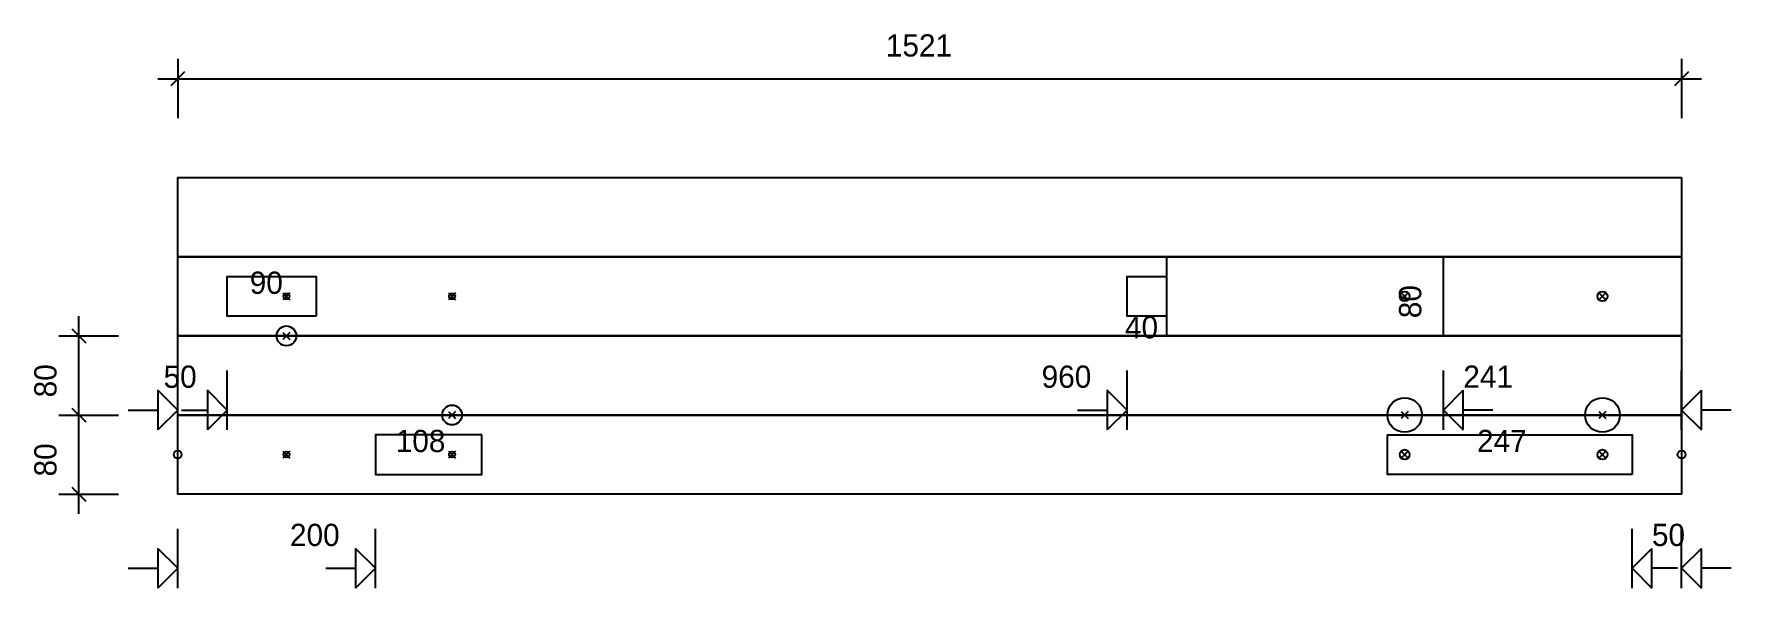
# Model space of a CAD drawing. Header units: millimetres. Extents: x -145 to 1571, y -95 to 465.
import ezdxf
from ezdxf.enums import TextEntityAlignment as Align

# ---------------------------------------------------------------- set-up
doc = ezdxf.new("R2010")
doc.units = ezdxf.units.MM
for name, color, linetype in [('2_EnPR', 7, 'CONTINUOUS'), ('CONTOUR', 7, 'CONTINUOUS'), ('CUT_HANDRAIL', 7, 'CONTINUOUS'), ('CUT_OPENING', 7, 'CONTINUOUS'), ('CUT_VANGTENON', 7, 'CONTINUOUS'), ('DIMLINES', 7, 'CONTINUOUS'), ('DIMLINESTEXT', 7, 'CONTINUOUS'), ('DRILLINGS', 7, 'CONTINUOUS')]:
    doc.layers.add(name, color=color, linetype=linetype)

msp = doc.modelspace()

# ---------------------------------------------------------------- linework, layer by layer
at = {"layer": '2_EnPR', "color": 0}
for centre in [(0, 40), (1520.737, 40)]:
    msp.add_circle(centre, 4, dxfattribs=at)
at = {"layer": 'CONTOUR', "color": 0, "linetype": '0'}
for points in [[(1520.737, 320), (1520.737, 240), (0, 240), (0, 320), (1520.737, 320)], [(1520.737, 240), (1520.737, 160), (0, 160), (0, 240), (1520.737, 240)], [(1520.737, 160), (1520.737, 80), (0, 80), (0, 160), (1520.737, 160)], [(1520.737, 80), (1520.737, 0), (0, 0), (0, 80), (1520.737, 80)]]:
    msp.add_lwpolyline(points, dxfattribs=at)
at = {"layer": 'CUT_HANDRAIL', "color": 1, "linetype": '1'}
for points in [[(140, 180.001), (95, 180.001), (50, 180.001), (50, 220.001), (140, 220.001), (140, 180.001)], [(1000, 220.001), (1000, 200.001), (1000, 180.001), (960, 180.001), (960, 220.001), (1000, 220.001)], [(307.454, 60), (253.701, 60), (199.948, 60), (199.948, 20), (307.454, 20), (307.454, 60)]]:
    msp.add_lwpolyline(points, dxfattribs=at)
at = {"layer": 'CUT_OPENING', "color": 1, "linetype": '1'}
msp.add_lwpolyline([(1000, 160), (1140, 160), (1280, 160), (1280, 240), (1000, 240), (1000, 160)], dxfattribs=at)
at = {"layer": 'CUT_VANGTENON', "color": 1, "linetype": '1'}
msp.add_lwpolyline([(1470.737, 20), (1347.035, 20), (1223.333, 20), (1223.333, 60), (1470.737, 60), (1470.737, 20)], dxfattribs=at)
at = {"layer": 'DIMLINES', "color": 0}
for p, q in [((0, 440), (0, 380)), ((1520.737, 440), (1520.737, 380)), ((-20, 420), (1540.737, 420)), ((7.071, 427.071), (-7.071, 412.929)), ((1527.808, 427.071), (1513.666, 412.929)), ((-100, 60), (-100, 180)), ((-120, 160), (-60, 160)), ((-107.071, 167.071), (-92.929, 152.929)), ((0, 65), (0, 125)), ((50, 65), (50, 125)), ((960, 65), (960, 125)), ((1280, 65), (1280, 125)), ((1520.737, 65), (1520.737, 125)), ((0, 85), (-20, 105)), ((-20, 105), (-20, 65)), ((50, 85), (30, 105)), ((30, 105), (30, 65)), ((960, 85), (940, 105)), ((940, 105), (940, 65)), ((1280, 85), (1300, 105)), ((1300, 65), (1300, 105)), ((1520.737, 85), (1540.737, 105)), ((1540.737, 65), (1540.737, 105)), ((-107.071, 87.071), (-92.929, 72.929)), ((-107.071, 87.071), (-92.929, 72.929)), ((-100, -20), (-100, 100)), ((-120, 80), (-60, 80)), ((-120, 80), (-60, 80)), ((-50, 85), (-20, 85)), ((0, 85), (-20, 65)), ((4, 85), (30, 85)), ((50, 85), (30, 65)), ((910, 85), (940, 85)), ((960, 85), (940, 65)), ((1280, 85), (1300, 65)), ((1330, 85), (1300, 85)), ((1520.737, 85), (1540.737, 65)), ((1570.737, 85), (1540.737, 85)), ((-120, 0), (-60, 0)), ((-107.071, 7.071), (-92.929, -7.071)), ((0, -95), (0, -35)), ((199.948, -95), (199.948, -35)), ((1470.737, -95), (1470.737, -35)), ((1520.737, -95), (1520.737, -35)), ((0, -75), (-20, -55)), ((-20, -55), (-20, -95)), ((199.948, -75), (179.948, -55)), ((179.948, -55), (179.948, -95)), ((1470.737, -75), (1490.737, -55)), ((1490.737, -95), (1490.737, -55)), ((1520.737, -75), (1540.737, -55)), ((1540.737, -95), (1540.737, -55)), ((-50, -75), (-20, -75)), ((0, -75), (-20, -95)), ((149.948, -75), (179.948, -75)), ((199.948, -75), (179.948, -95)), ((1470.737, -75), (1490.737, -95)), ((1516.737, -75), (1490.737, -75)), ((1520.737, -75), (1540.737, -95)), ((1570.737, -75), (1540.737, -75))]:
    msp.add_line(p, q, dxfattribs=at)
at = {"layer": 'DRILLINGS', "color": 3}
for p, q in [((113.536, 203.537), (106.464, 196.466)), ((106.466, 203.537), (113.534, 196.466)), ((280.99, 203.536), (273.919, 196.464)), ((273.92, 203.536), (280.989, 196.464)), ((1244.272, 203.536), (1237.201, 196.464)), ((1237.202, 203.536), (1244.271, 196.464)), ((1444.272, 203.536), (1437.201, 196.464)), ((1437.202, 203.536), (1444.271, 196.464)), ((113.536, 163.536), (106.464, 156.464)), ((106.466, 163.536), (113.534, 156.464)), ((280.99, 83.536), (273.919, 76.464)), ((273.92, 83.536), (280.989, 76.464)), ((1244.272, 83.536), (1237.201, 76.464)), ((1237.202, 83.536), (1244.271, 76.464)), ((1444.272, 83.536), (1437.201, 76.464)), ((1437.202, 83.536), (1444.271, 76.464)), ((113.536, 43.534), (106.464, 36.463)), ((106.466, 43.534), (113.534, 36.463)), ((280.99, 43.536), (273.919, 36.464)), ((273.92, 43.536), (280.989, 36.464)), ((1244.272, 43.536), (1237.201, 36.464)), ((1237.202, 43.536), (1244.271, 36.464)), ((1444.272, 43.536), (1437.201, 36.464)), ((1437.202, 43.536), (1444.271, 36.464))]:
    msp.add_line(p, q, dxfattribs=at)
for centre, radius in [((110, 200.001), 3), ((277.454, 200), 3), ((1240.737, 200), 5), ((1440.737, 200), 5), ((110, 160), 10), ((277.454, 80), 10), ((1240.737, 80), 17.5), ((1440.737, 80), 17.5), ((110, 39.999), 3), ((277.454, 40), 3), ((1240.737, 40), 5), ((1440.737, 40), 5)]:
    msp.add_circle(centre, radius, dxfattribs=at)

# ---------------------------------------------------------------- texts
at = {"layer": 'DIMLINESTEXT'}
for s, p in [('1521', (716.121, 465)), ('90', (72.876, 225.001)), ('40', (957.876, 180.001)), ('50', (-14.248, 130)), ('960', (873.629, 130)), ('241', (1300, 130)), ('108', (220.515, 65)), ('247', (1313.849, 65)), ('200', (113.576, -30)), ('50', (1490.737, -30))]:
    msp.add_text(s, height=22.5, dxfattribs=at).set_placement(p, align=Align.TOP_LEFT)
for p in [(1235, 177.876), (-145, 97.876), (-145, 17.876)]:
    msp.add_text('80', height=22.5, rotation=90, dxfattribs=at).set_placement(p, align=Align.TOP_LEFT)

doc.saveas('drawing.dxf')
